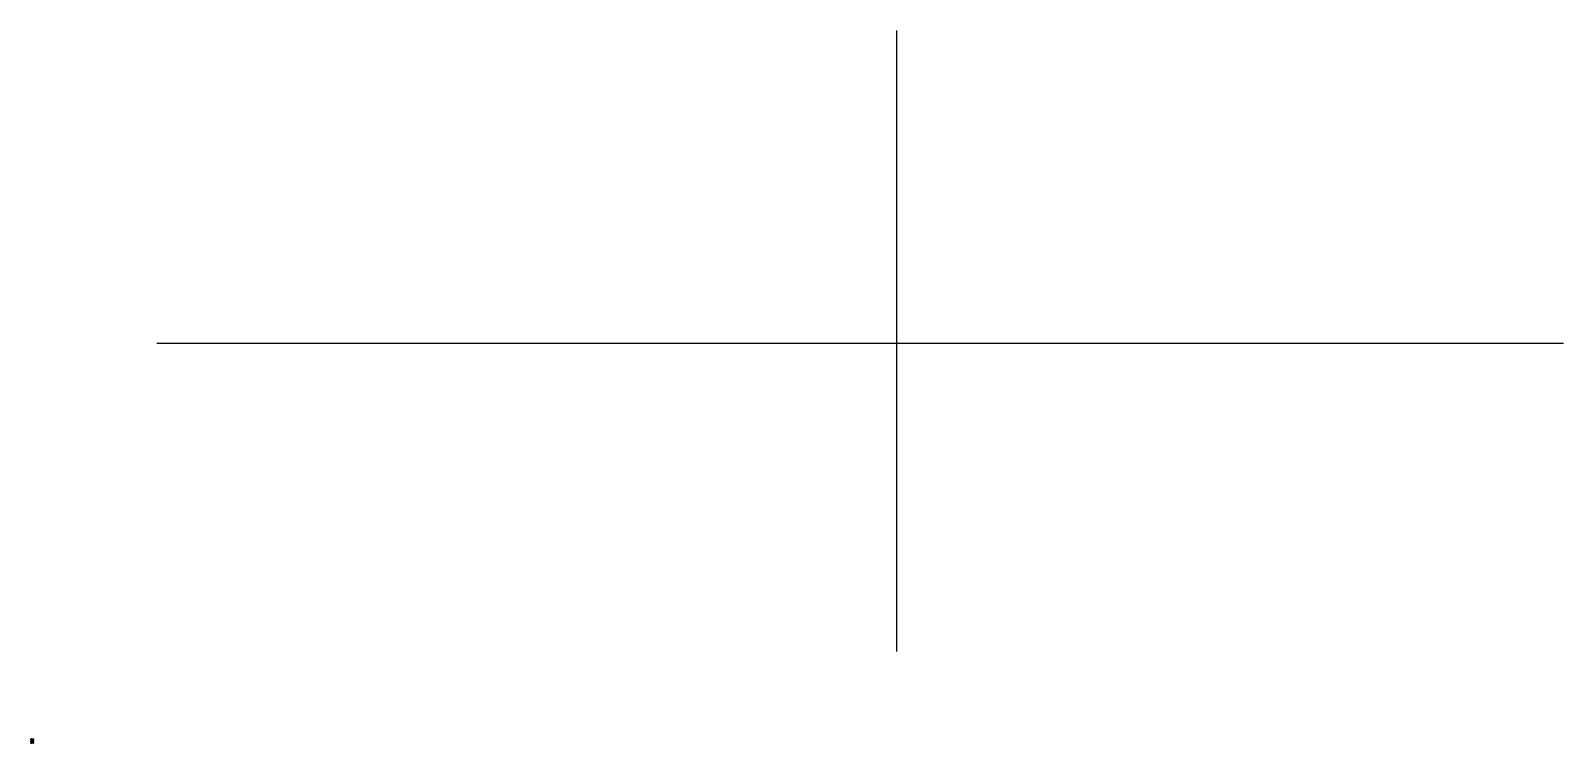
# Model space of a CAD drawing. Header units: centimetres. Extents: x 20 to 5746, y 3 to 2666.
import ezdxf

# ---------------------------------------------------------------- set-up
doc = ezdxf.new("R2010")
doc.units = ezdxf.units.CM

msp = doc.modelspace()

# ---------------------------------------------------------------- linework, layer by layer
for p, q in [((3254.8, 2665.7), (3254.8, 346.5)), ((491.8, 1498.2), (5746.2, 1498.2)), ((20.9, 11.9), (23, 11.9)), ((20.9, 11.9), (20.9, 11.9)), ((20.9, 10.9), (20.9, 10.9)), ((23, 10.9), (20.9, 10.9)), ((20.9, 10.9), (20.9, 10.9)), ((23.2, 7), (23.1, 7)), ((23.2, 15.8), (24.2, 14)), ((23.2, 15.8), (23.2, 15.8)), ((23.2, 7), (24.2, 8.8)), ((23.6, 6.7), (23.6, 6.7)), ((23.6, 6.7), (23.6, 6.7)), ((25, 14.5), (24, 16.3)), ((24, 16.3), (24, 16.3)), ((25, 8.3), (24, 6.5)), ((24, 6.5), (24, 6.5)), ((24.2, 8.8), (24.2, 8.8)), ((28.5, 16.3), (27.5, 14.5)), ((28.5, 6.5), (27.5, 8.3)), ((28.3, 14), (29.4, 15.8)), ((28.3, 8.7), (28.3, 8.8)), ((29.4, 7), (28.3, 8.7)), ((28.5, 16.3), (28.5, 16.3)), ((29.4, 15.8), (29.4, 15.8)), ((31.6, 11.9), (29.5, 11.9)), ((29.5, 11.9), (29.5, 11.9)), ((31.6, 10.9), (29.5, 10.9)), ((31.6, 10.9), (31.6, 10.9))]:
    msp.add_line(p, q)
for centre, radius in [((26.3, 11.4), 5.41), ((22.6, 17.6), 1.2), ((22.6, 5.2), 1.2), ((26.3, 11.4), 3.31), ((29.8, 17.7), 1.2), ((29.8, 5.1), 1.2)]:
    msp.add_circle(centre, radius)
for centre, radius, start, end in [((22.6, 17.6), 2.16, 31.4383, 246.3403), ((22.6, 5.2), 2.16, 113.6597, 328.5617), ((21.5, 15.1), 0.601, 321.9656, 66.3403), ((21.5, 7.7), 0.601, 293.6597, 38.0344), ((26.2, 19.8), 2.04, 211.4383, 329.0355), ((26.2, 3), 2.04, 30.9645, 148.5617), ((29.8, 17.7), 2.16, 294.1336, 149.0355), ((29.8, 5.1), 2.16, 210.9645, 65.8664), ((31, 15.1), 0.601, 114.1336, 218.5082), ((31, 7.7), 0.601, 141.4918, 245.8664)]:
    msp.add_arc(centre, radius, start, end)

doc.saveas('drawing.dxf')
